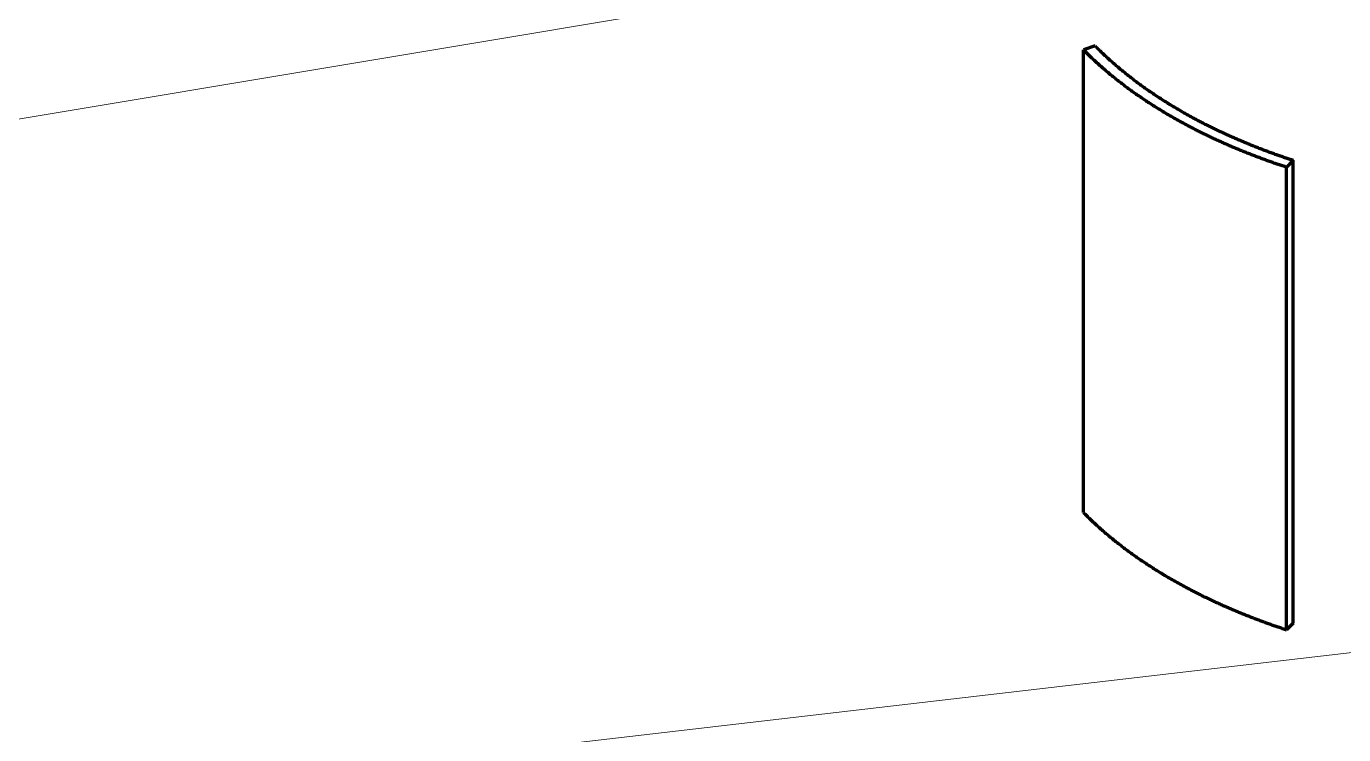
# Model space of a CAD drawing. Header units: millimetres. Extents: x 0 to 841, y 0 to 594.
# Drawn here: x 136.7 to 229.6, y 203.9 to 253.9 of the extents above; entities that cross this region are included whole.
import ezdxf

# ---------------------------------------------------------------- set-up
doc = ezdxf.new("R2010")
doc.units = ezdxf.units.MM
doc.layers.add('01-VISIBLE', color=7, linetype='CONTINUOUS', lineweight=70)
doc.layers.add('08-FINA', color=5, linetype='CONTINUOUS', lineweight=18)

msp = doc.modelspace()

# ---------------------------------------------------------------- linework, layer by layer
at = {"layer": '01-VISIBLE'}
for p, q in [((212.117, 252.472), (211.29, 252.201)), ((211.29, 219.542), (211.29, 252.201)), ((226.088, 244.405), (225.62, 243.928)), ((225.62, 211.269), (225.62, 243.928)), ((226.088, 211.746), (226.088, 244.405)), ((226.088, 211.746), (225.62, 211.269))]:
    msp.add_line(p, q, dxfattribs=at)
for points in [[(211.29, 252.201), (211.347, 252.144), (211.403, 252.087), (211.46, 252.03), (211.517, 251.974), (211.574, 251.917), (211.631, 251.861), (211.689, 251.805), (211.747, 251.749), (211.805, 251.694), (211.863, 251.638), (211.921, 251.583), (211.979, 251.528), (212.038, 251.473), (212.097, 251.419), (212.156, 251.364), (212.215, 251.31), (212.274, 251.256), (212.334, 251.202), (212.394, 251.148), (212.453, 251.095), (212.513, 251.041), (212.574, 250.988), (212.634, 250.935), (212.694, 250.882), (212.755, 250.83), (212.816, 250.778), (212.877, 250.725), (212.938, 250.673), (212.999, 250.621), (213.061, 250.57), (213.123, 250.518), (213.184, 250.467), (213.246, 250.416), (213.308, 250.365), (213.371, 250.314), (213.433, 250.264), (213.495, 250.213), (213.558, 250.163), (213.621, 250.113), (213.684, 250.063), (213.747, 250.014), (213.81, 249.964), (213.874, 249.915), (213.937, 249.866), (214.001, 249.817), (214.065, 249.768), (214.129, 249.72), (214.193, 249.671), (214.257, 249.623), (214.321, 249.575), (214.386, 249.527), (214.45, 249.48), (214.515, 249.432), (214.58, 249.385), (214.645, 249.338), (214.71, 249.291), (214.775, 249.244), (214.841, 249.197), (214.906, 249.151), (214.972, 249.104), (215.037, 249.058), (215.103, 249.012), (215.169, 248.967), (215.235, 248.921), (215.301, 248.876), (215.368, 248.83), (215.434, 248.785), (215.501, 248.74), (215.567, 248.695), (215.634, 248.651), (215.701, 248.606), (215.768, 248.562), (215.835, 248.518), (215.902, 248.474), (215.969, 248.43), (216.037, 248.387), (216.104, 248.343), (216.172, 248.3), (216.24, 248.257), (216.308, 248.214), (216.376, 248.171), (216.444, 248.129), (216.512, 248.086), (216.58, 248.044), (216.648, 248.002), (216.717, 247.96), (216.785, 247.918), (216.854, 247.876), (216.923, 247.835), (216.991, 247.793), (217.06, 247.752), (217.129, 247.711), (217.199, 247.67), (217.268, 247.63), (217.337, 247.589), (217.406, 247.549), (217.476, 247.508), (217.545, 247.468), (217.615, 247.428), (217.685, 247.389), (217.755, 247.349), (217.825, 247.31), (217.895, 247.27), (217.965, 247.231), (218.035, 247.192), (218.105, 247.153), (218.175, 247.115), (218.246, 247.076), (218.316, 247.038), (218.387, 246.999), (218.458, 246.961), (218.528, 246.923), (218.599, 246.886), (218.67, 246.848), (218.741, 246.81), (218.812, 246.773), (218.883, 246.736), (218.955, 246.699), (219.026, 246.662), (219.097, 246.625), (219.169, 246.589), (219.24, 246.552), (219.312, 246.516), (219.384, 246.48), (219.455, 246.444), (219.527, 246.408), (219.599, 246.372), (219.671, 246.336), (219.743, 246.301), (219.815, 246.266), (219.887, 246.23), (219.96, 246.195), (220.032, 246.161), (220.104, 246.126), (220.177, 246.091), (220.249, 246.057), (220.322, 246.022), (220.394, 245.988), (220.467, 245.954), (220.54, 245.92), (220.613, 245.887), (220.686, 245.853), (220.759, 245.82), (220.832, 245.786), (220.905, 245.753), (220.978, 245.72), (221.051, 245.687), (221.125, 245.654), (221.198, 245.622), (221.271, 245.589), (221.345, 245.557), (221.418, 245.525), (221.492, 245.492), (221.566, 245.46), (221.639, 245.429), (221.713, 245.397), (221.787, 245.365), (221.861, 245.334), (221.935, 245.303), (222.009, 245.272), (222.083, 245.241), (222.157, 245.21), (222.231, 245.179), (222.305, 245.148), (222.379, 245.118), (222.454, 245.087), (222.528, 245.057), (222.603, 245.027), (222.677, 244.997), (222.752, 244.967), (222.826, 244.938), (222.901, 244.908), (222.976, 244.879), (223.05, 244.849), (223.125, 244.82), (223.2, 244.791), (223.275, 244.762), (223.35, 244.733), (223.425, 244.705), (223.5, 244.676), (223.575, 244.648), (223.65, 244.62), (223.725, 244.591), (223.801, 244.563), (223.876, 244.535), (223.951, 244.508), (224.027, 244.48), (224.102, 244.453), (224.177, 244.425), (224.253, 244.398), (224.329, 244.371), (224.404, 244.344), (224.48, 244.317), (224.555, 244.29), (224.631, 244.263), (224.707, 244.237), (224.783, 244.211), (224.859, 244.184), (224.935, 244.158), (225.011, 244.132), (225.087, 244.106), (225.163, 244.08), (225.239, 244.055), (225.315, 244.029), (225.391, 244.004), (225.467, 243.979), (225.543, 243.953), (225.62, 243.928)], [(212.117, 252.472), (212.173, 252.415), (212.23, 252.358), (212.286, 252.301), (212.343, 252.245), (212.4, 252.188), (212.458, 252.132), (212.515, 252.076), (212.573, 252.021), (212.631, 251.965), (212.689, 251.91), (212.747, 251.855), (212.805, 251.8), (212.864, 251.745), (212.923, 251.69), (212.982, 251.636), (213.041, 251.582), (213.1, 251.528), (213.16, 251.474), (213.22, 251.421), (213.28, 251.367), (213.34, 251.314), (213.4, 251.261), (213.46, 251.208), (213.521, 251.156), (213.581, 251.103), (213.642, 251.051), (213.703, 250.999), (213.765, 250.947), (213.826, 250.895), (213.887, 250.844), (213.949, 250.793), (214.011, 250.742), (214.073, 250.691), (214.135, 250.64), (214.197, 250.59), (214.26, 250.539), (214.322, 250.489), (214.385, 250.439), (214.448, 250.389), (214.511, 250.34), (214.574, 250.29), (214.638, 250.241), (214.701, 250.192), (214.765, 250.143), (214.829, 250.095), (214.892, 250.046), (214.956, 249.998), (215.021, 249.95), (215.085, 249.902), (215.149, 249.854), (215.214, 249.806), (215.279, 249.759), (215.343, 249.712), (215.408, 249.665), (215.473, 249.618), (215.539, 249.571), (215.604, 249.524), (215.669, 249.478), (215.735, 249.432), (215.801, 249.386), (215.867, 249.34), (215.933, 249.294), (215.999, 249.249), (216.065, 249.204), (216.131, 249.159), (216.198, 249.114), (216.264, 249.069), (216.331, 249.024), (216.398, 248.98), (216.464, 248.935), (216.531, 248.891), (216.599, 248.847), (216.666, 248.804), (216.733, 248.76), (216.801, 248.717), (216.868, 248.673), (216.936, 248.63), (217.003, 248.587), (217.071, 248.545), (217.139, 248.502), (217.207, 248.46), (217.276, 248.417), (217.344, 248.375), (217.412, 248.333), (217.481, 248.292), (217.549, 248.25), (217.618, 248.209), (217.687, 248.167), (217.756, 248.126), (217.825, 248.085), (217.894, 248.044), (217.963, 248.004), (218.032, 247.963), (218.101, 247.923), (218.171, 247.883), (218.24, 247.843), (218.31, 247.803), (218.38, 247.763), (218.45, 247.724), (218.519, 247.685), (218.589, 247.645), (218.659, 247.606), (218.73, 247.567), (218.8, 247.529), (218.87, 247.49), (218.941, 247.452), (219.011, 247.413), (219.082, 247.375), (219.152, 247.337), (219.223, 247.3), (219.294, 247.262), (219.365, 247.224), (219.436, 247.187), (219.507, 247.15), (219.578, 247.113), (219.649, 247.076), (219.72, 247.039), (219.792, 247.003), (219.863, 246.966), (219.935, 246.93), (220.006, 246.894), (220.078, 246.858), (220.15, 246.822), (220.222, 246.786), (220.294, 246.751), (220.366, 246.715), (220.438, 246.68), (220.51, 246.645), (220.582, 246.61), (220.654, 246.575), (220.727, 246.54), (220.799, 246.506), (220.871, 246.471), (220.944, 246.437), (221.017, 246.403), (221.089, 246.369), (221.162, 246.335), (221.235, 246.302), (221.308, 246.268), (221.381, 246.235), (221.454, 246.202), (221.527, 246.169), (221.6, 246.136), (221.673, 246.103), (221.746, 246.07), (221.82, 246.038), (221.893, 246.005), (221.966, 245.973), (222.04, 245.941), (222.113, 245.909), (222.187, 245.877), (222.261, 245.845), (222.334, 245.814), (222.408, 245.782), (222.482, 245.751), (222.556, 245.72), (222.63, 245.689), (222.704, 245.658), (222.778, 245.627), (222.852, 245.597), (222.927, 245.566), (223.001, 245.536), (223.075, 245.506), (223.149, 245.476), (223.224, 245.446), (223.298, 245.416), (223.373, 245.386), (223.447, 245.357), (223.522, 245.327), (223.597, 245.298), (223.671, 245.269), (223.746, 245.24), (223.821, 245.211), (223.896, 245.182), (223.971, 245.154), (224.046, 245.125), (224.121, 245.097), (224.196, 245.069), (224.271, 245.041), (224.346, 245.013), (224.422, 244.985), (224.497, 244.957), (224.572, 244.93), (224.648, 244.902), (224.723, 244.875), (224.799, 244.848), (224.874, 244.821), (224.95, 244.794), (225.025, 244.767), (225.101, 244.741), (225.177, 244.714), (225.252, 244.688), (225.328, 244.661), (225.404, 244.635), (225.48, 244.609), (225.556, 244.583), (225.632, 244.557), (225.708, 244.532), (225.784, 244.506), (225.86, 244.481), (225.936, 244.456), (226.012, 244.431), (226.088, 244.405)], [(211.29, 219.542), (211.347, 219.484), (211.403, 219.427), (211.46, 219.371), (211.517, 219.314), (211.574, 219.258), (211.631, 219.201), (211.689, 219.145), (211.747, 219.09), (211.805, 219.034), (211.863, 218.979), (211.921, 218.923), (211.979, 218.868), (212.038, 218.813), (212.097, 218.759), (212.156, 218.704), (212.215, 218.65), (212.274, 218.596), (212.334, 218.542), (212.394, 218.488), (212.453, 218.435), (212.513, 218.381), (212.574, 218.328), (212.634, 218.275), (212.694, 218.223), (212.755, 218.17), (212.816, 218.118), (212.877, 218.065), (212.938, 218.013), (212.999, 217.962), (213.061, 217.91), (213.123, 217.858), (213.184, 217.807), (213.246, 217.756), (213.308, 217.705), (213.371, 217.654), (213.433, 217.604), (213.495, 217.554), (213.558, 217.503), (213.621, 217.453), (213.684, 217.404), (213.747, 217.354), (213.81, 217.305), (213.874, 217.255), (213.937, 217.206), (214.001, 217.157), (214.065, 217.108), (214.129, 217.06), (214.193, 217.012), (214.257, 216.963), (214.321, 216.915), (214.386, 216.867), (214.45, 216.82), (214.515, 216.772), (214.58, 216.725), (214.645, 216.678), (214.71, 216.631), (214.775, 216.584), (214.841, 216.537), (214.906, 216.491), (214.972, 216.445), (215.037, 216.398), (215.103, 216.353), (215.169, 216.307), (215.235, 216.261), (215.301, 216.216), (215.368, 216.17), (215.434, 216.125), (215.501, 216.08), (215.567, 216.036), (215.634, 215.991), (215.701, 215.947), (215.768, 215.902), (215.835, 215.858), (215.902, 215.814), (215.969, 215.771), (216.037, 215.727), (216.104, 215.683), (216.172, 215.64), (216.24, 215.597), (216.308, 215.554), (216.376, 215.511), (216.444, 215.469), (216.512, 215.426), (216.58, 215.384), (216.648, 215.342), (216.717, 215.3), (216.785, 215.258), (216.854, 215.216), (216.923, 215.175), (216.991, 215.134), (217.06, 215.092), (217.129, 215.051), (217.199, 215.01), (217.268, 214.97), (217.337, 214.929), (217.406, 214.889), (217.476, 214.849), (217.545, 214.809), (217.615, 214.769), (217.685, 214.729), (217.755, 214.689), (217.825, 214.65), (217.895, 214.61), (217.965, 214.571), (218.035, 214.532), (218.105, 214.493), (218.175, 214.455), (218.246, 214.416), (218.316, 214.378), (218.387, 214.34), (218.458, 214.301), (218.528, 214.263), (218.599, 214.226), (218.67, 214.188), (218.741, 214.151), (218.812, 214.113), (218.883, 214.076), (218.955, 214.039), (219.026, 214.002), (219.097, 213.965), (219.169, 213.929), (219.24, 213.892), (219.312, 213.856), (219.384, 213.82), (219.455, 213.784), (219.527, 213.748), (219.599, 213.712), (219.671, 213.676), (219.743, 213.641), (219.815, 213.606), (219.887, 213.571), (219.96, 213.536), (220.032, 213.501), (220.104, 213.466), (220.177, 213.431), (220.249, 213.397), (220.322, 213.363), (220.394, 213.328), (220.467, 213.294), (220.54, 213.26), (220.613, 213.227), (220.686, 213.193), (220.759, 213.16), (220.832, 213.126), (220.905, 213.093), (220.978, 213.06), (221.051, 213.027), (221.125, 212.994), (221.198, 212.962), (221.271, 212.929), (221.345, 212.897), (221.418, 212.865), (221.492, 212.833), (221.566, 212.801), (221.639, 212.769), (221.713, 212.737), (221.787, 212.706), (221.861, 212.674), (221.935, 212.643), (222.009, 212.612), (222.083, 212.581), (222.157, 212.55), (222.231, 212.519), (222.305, 212.488), (222.379, 212.458), (222.454, 212.428), (222.528, 212.397), (222.603, 212.367), (222.677, 212.337), (222.752, 212.307), (222.826, 212.278), (222.901, 212.248), (222.976, 212.219), (223.05, 212.189), (223.125, 212.16), (223.2, 212.131), (223.275, 212.102), (223.35, 212.074), (223.425, 212.045), (223.5, 212.016), (223.575, 211.988), (223.65, 211.96), (223.725, 211.932), (223.801, 211.904), (223.876, 211.876), (223.951, 211.848), (224.027, 211.82), (224.102, 211.793), (224.177, 211.765), (224.253, 211.738), (224.329, 211.711), (224.404, 211.684), (224.48, 211.657), (224.555, 211.63), (224.631, 211.604), (224.707, 211.577), (224.783, 211.551), (224.859, 211.524), (224.935, 211.498), (225.011, 211.472), (225.087, 211.446), (225.163, 211.421), (225.239, 211.395), (225.315, 211.369), (225.391, 211.344), (225.467, 211.319), (225.543, 211.294), (225.62, 211.269)]]:
    msp.add_lwpolyline(points, dxfattribs=at)
at = {"layer": '08-FINA'}
for p, q in [((51.439, 233.187), (308.493, 276.085)), ((51.47, 188.896), (297.112, 217.44))]:
    msp.add_line(p, q, dxfattribs=at)

doc.saveas('drawing.dxf')
